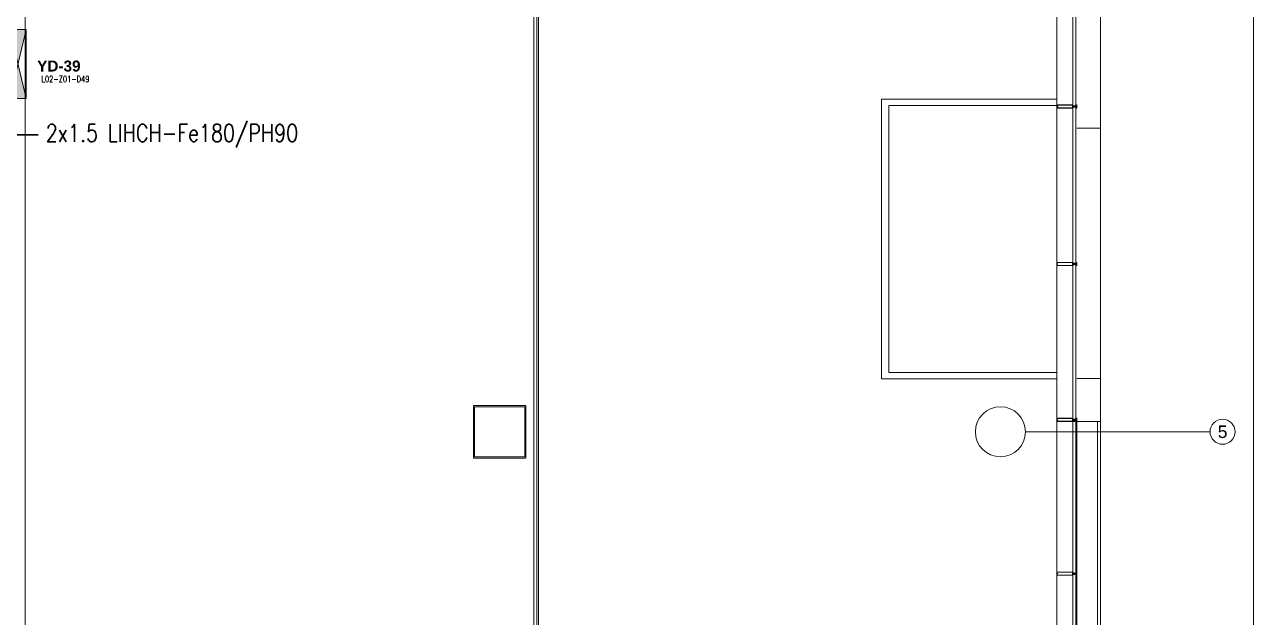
# Model space of a CAD drawing. Extents: x -3709 to 34962, y 0 to 8245.
# Drawn here: x 25477 to 27440, y 2156 to 3103 of the extents above; entities that cross this region are included whole.
import ezdxf
from ezdxf.enums import TextEntityAlignment as Align

# ---------------------------------------------------------------- set-up
doc = ezdxf.new("R2010")
doc.units = 0
for name, pattern in [('DOT2', [0.125, 0, -0.125]), ('Grundrisse$0$AUSGEZOGEN', [2, 1, 1]), ('HIDDEN', [0.375, 0.25, -0.125])]:
    doc.linetypes.add(name, pattern=pattern)
doc.layers.get('0').update_dxf_attribs({"color": 9, "lineweight": 9})
for name, color, linetype, lineweight in [('01', 9, 'Continuous', 9), ('06B', 9, 'Continuous', 9), ('06C', 9, 'Continuous', 9), ('06D', 9, 'Continuous', 9), ('10', 9, 'Continuous', 9), ('10A', 9, 'Continuous', 9), ('14', 9, 'Continuous', 9), ('15', 9, 'Continuous', 9), ('20', 9, 'DOT2', 9), ('24', 9, 'Continuous', 9), ('40A', 9, 'Continuous', 9), ('E-DEDEKTÖR NUMARALARI', 20, 'Continuous', 30), ('E-YAZI', 7, 'Continuous', 30), ('EQ LIST', 7, 'Continuous', 13), ('H-DAMPER', 1, 'Continuous', 13)]:
    doc.layers.add(name, color=color, linetype=linetype, lineweight=lineweight)
doc.styles.add('Arial', font='arial.ttf', dxfattribs={"height": 2.5})
doc.styles.add('E-YAZI', font='txttw.shx')

# ---------------------------------------------------------------- blocks, each defined once
blk = doc.blocks.new('p-kolon-80x80-vw')
at = {"layer": '01'}
blk.add_lwpolyline([(-40, -40), (-40, 40), (40, 40), (40, -40)], close=True, dxfattribs=at)
blk = doc.blocks.new('p-kolon-vw-çelik80')
at = {"layer": '01'}
blk.add_circle((0, 0), 40, dxfattribs=at)
blk = doc.blocks.new('prf-camderzi-20x6-p_1')
at = {"layer": '10A', "linetype": 'Continuous'}
for points in [[(0.2, -2.4), (0.1, -2.3), (0.1, 2.3), (0.2, 2.4), (0.8, 2.4), (0.8, 2.3), (0.9, 2.3), (1.2, 2.4), (1.2, 2.5), (0.1, 2.5), (0, 2.4), (0, 2.3), (0, -2.4), (0.1, -2.5), (0.1, -2.5), (1.2, -2.5), (1.2, -2.4), (0.9, -2.3), (0.8, -2.3), (0.8, -2.4)], [(1.1, 2.1), (1.1, 2), (1.1, 2), (1.2, 2), (1.2, 2.3), (0.8, 2.3), (0.8, 2.2), (0.8, 2.3), (0.7, 2.3), (0.7, 2.3), (0.5, 2.3), (0.4, 2.2), (0.2, 2.1), (0.2, 2.1), (0.2, 2.1), (0.3, 2.1), (0.6, 2.1), (0.7, 2), (0.7, 1.1), (0.8, 1), (0.9, 1), (1, 0.9), (1, 0), (1, 0), (1, 0), (1, -0.9), (0.9, -1), (0.8, -1), (0.7, -1.1), (0.7, -2), (0.6, -2), (0.3, -2), (0.2, -2.1), (0.2, -2.1), (0.2, -2.1), (0.4, -2.2), (0.5, -2.3), (0.7, -2.3), (0.7, -2.3), (0.8, -2.3), (0.8, -2.2), (0.8, -2.2), (1.2, -2.4), (1.2, -2), (1.1, -1.9), (1.1, -1.9), (1.1, -2.1), (0.9, -2.1), (0.8, -2), (0.8, -1.1), (1.1, -1.1), (1.1, -1.2), (1.1, -1.2), (1.2, -1.2), (1.2, 1.2), (1.1, 1.3), (1.1, 1.3), (1.1, 1.1), (0.8, 1.1), (0.8, 2), (0.9, 2.1)], [(6.2, -2.5), (31.9, -2.5), (32, -2.5), (32, -2.4), (32, 2.3), (31.9, 2.5), (31.9, 2.5), (6.2, 2.5), (6.2, 2.3), (6.3, 2.2), (6.4, 2.2), (6.4, 2.3), (6.6, 2.3), (6.6, 1.9), (6.6, 1.9), (6.6, 1.8), (6.6, 1.4), (6.4, 1.4), (6.4, 1.5), (6.3, 1.5), (6.2, 1.4), (6.2, 1.1), (6.4, 1.1), (6.4, 1.2), (6.6, 1.2), (6.6, 0.7), (6.5, 0.5), (6.4, 0.5), (5.3, 0.5), (5.2, 0.5), (5.2, 0.4), (5.3, 0.2), (5.4, 0.2), (5.5, 0.2), (5.6, 0.2), (5.6, 0.2), (5.6, 0.2), (5.8, 0.2), (5.8, 0.2), (5.8, 0.2), (6, 0.2), (6, 0.2), (6, 0.2), (6.1, 0.2), (6.2, 0.2), (6.2, 0.2), (6.3, 0.2), (6.3, 0.2), (6.4, 0.2), (6.4, 0.2), (6.6, 0.1), (6.7, 0), (6.6, -0.1), (6.4, -0.2), (6.3, -0.2), (6.2, -0.2), (6.2, -0.2), (6.1, -0.2), (6.1, -0.2), (6, -0.2), (5.9, -0.2), (5.9, -0.2), (5.9, -0.2), (5.7, -0.2), (5.7, -0.2), (5.7, -0.2), (5.6, -0.2), (5.5, -0.2), (5.5, -0.2), (5.4, -0.2), (5.3, -0.3), (5.2, -0.4), (5.2, -0.5), (5.3, -0.5), (6.4, -0.5), (6.5, -0.6), (6.6, -0.6), (6.6, -1.2), (6.4, -1.2), (6.4, -1.1), (6.2, -1.1), (6.2, -1.5), (6.3, -1.5), (6.4, -1.5), (6.4, -1.4), (6.6, -1.4), (6.6, -1.9), (6.6, -1.9), (6.6, -1.9), (6.6, -2.4), (6.4, -2.4), (6.4, -2.2), (6.3, -2.2), (6.2, -2.3)]]:
    blk.add_lwpolyline(points, close=True, dxfattribs=at)
at = {"layer": '10A', "linetype": 'Grundrisse$0$AUSGEZOGEN'}
for points in [[(5.2, -0.5), (5.2, -0.3), (5.3, -0.2), (5.4, -0.2), (5.6, -0.2), (5.8, -0.2), (5.8, -0.2), (5.9, -0.2), (5.9, -0.2), (5.9, -0.2), (6.1, -0.2), (6.2, -0.2), (6.2, -0.2), (6.4, -0.1), (6.4, 0), (6.4, 0.1), (6.2, 0.2), (6.2, 0.2), (6.1, 0.2), (5.9, 0.2), (5.9, 0.2), (5.9, 0.2), (5.8, 0.2), (5.8, 0.2), (5.6, 0.2), (5.4, 0.2), (5.3, 0.2), (5.2, 0.3), (5.2, 0.5), (2.4, 0.5), (2.3, 0.5), (2.1, 0.4), (2, 0.4), (2, 0.4), (2, 0.5), (2, 0.5), (2, 0.5), (1.4, 0.5), (1.3, 0.4), (1.4, 0.3), (1.5, 0.3), (1.5, 0.3), (1.5, 0.4), (1.8, 0.4), (1.9, 0.3), (2.2, 0), (2.2, 0), (2.2, 0), (1.9, -0.3), (1.8, -0.4), (1.5, -0.4), (1.5, -0.3), (1.5, -0.3), (1.4, -0.3), (1.3, -0.4), (1.4, -0.5), (1.4, -0.5), (2, -0.5), (2, -0.5), (2, -0.4), (2, -0.4), (2.1, -0.4), (2.3, -0.5), (2.4, -0.5)], [(2.8, 0.9), (2.8, 0.9), (2.7, 0.5), (2.8, 0.5), (2.9, 0.5), (2.9, 0.6), (2.9, 0.9), (3, 1), (3.1, 1.1), (3.4, 1.1), (3.5, 1.1), (3.5, 1.2), (3.4, 1.2), (3.1, 1.2), (3.1, 1.2), (3, 1.2), (3, 1.2), (3, 1.1), (2.9, 1.1), (2.9, 1.1), (2.8, 1), (2.8, 1)], [(3.7, 0.9), (3.7, 0.9), (3.6, 0.5), (3.7, 0.5), (3.8, 0.5), (3.8, 0.6), (3.8, 0.9), (3.9, 1), (4, 1.1), (4.3, 1.1), (4.3, 1.1), (4.4, 1.2), (4.3, 1.2), (4, 1.2), (4, 1.2), (3.9, 1.2), (3.9, 1.2), (3.8, 1.1), (3.8, 1.1), (3.8, 1.1), (3.7, 1), (3.7, 1)], [(4.6, 0.9), (4.5, 0.9), (4.5, 0.5), (4.6, 0.5), (4.7, 0.5), (4.7, 0.6), (4.7, 0.9), (4.8, 1), (4.9, 1.1), (5.2, 1.1), (5.2, 1.1), (5.2, 1.2), (5.2, 1.2), (4.9, 1.2), (4.9, 1.2), (4.8, 1.2), (4.8, 1.2), (4.7, 1.1), (4.7, 1.1), (4.6, 1.1), (4.6, 1), (4.6, 1)], [(2.8, -0.9), (2.8, -0.9), (2.7, -0.5), (2.8, -0.5), (2.9, -0.6), (2.9, -0.6), (2.9, -0.9), (3, -1), (3.1, -1.1), (3.4, -1.1), (3.5, -1.1), (3.5, -1.1), (3.4, -1.2), (3.1, -1.2), (3.1, -1.2), (3, -1.2), (3, -1.1), (3, -1.1), (2.9, -1.1), (2.9, -1.1), (2.8, -1), (2.8, -1)], [(3.7, -0.9), (3.7, -0.9), (3.6, -0.5), (3.7, -0.5), (3.8, -0.6), (3.8, -0.6), (3.8, -0.9), (3.9, -1), (4, -1.1), (4.3, -1.1), (4.3, -1.1), (4.4, -1.1), (4.3, -1.2), (4, -1.2), (4, -1.2), (3.9, -1.2), (3.9, -1.1), (3.8, -1.1), (3.8, -1.1), (3.8, -1.1), (3.7, -1), (3.7, -1)], [(4.6, -0.9), (4.5, -0.9), (4.5, -0.5), (4.6, -0.5), (4.7, -0.6), (4.7, -0.6), (4.7, -0.9), (4.8, -1), (4.9, -1.1), (5.2, -1.1), (5.2, -1.1), (5.2, -1.1), (5.2, -1.2), (4.9, -1.2), (4.9, -1.2), (4.8, -1.2), (4.8, -1.1), (4.7, -1.1), (4.7, -1.1), (4.6, -1.1), (4.6, -1), (4.6, -1)]]:
    blk.add_lwpolyline(points, close=True, dxfattribs=at)
at = {"layer": '10A', "linetype": 'Continuous'}
blk.add_lwpolyline([(6.8, -2.3), (6.8, 2.3), (31.8, 2.3), (31.8, 0.2), (31.7, 0.1), (31.3, 0.1), (31.2, 0.2), (31.2, 0.2), (31.2, 0.3), (31.1, 0.3), (31.1, 0.3), (31, 0.4), (31, 0.4), (31, 0.4), (30.9, 0.4), (30.8, 0.5), (30.8, 0.5), (30.7, 0.5), (30.7, 0.4), (30.6, 0.4), (30.6, 0.4), (30.5, 0.4), (30.5, 0.3), (30.4, 0.3), (30.4, 0.2), (30.5, 0.1), (30.7, 0.1), (30.7, 0.2), (30.7, 0.2), (30.8, 0.2), (30.9, 0.2), (30.9, 0.2), (30.9, 0.1), (31, 0.1), (31, 0), (31, -0.1), (30.9, -0.1), (30.9, -0.1), (30.9, -0.2), (30.8, -0.2), (30.7, -0.2), (30.7, -0.1), (30.7, -0.1), (30.6, -0.1), (30.5, -0.1), (30.4, -0.2), (30.4, -0.3), (30.5, -0.3), (30.5, -0.3), (30.6, -0.4), (30.6, -0.4), (30.7, -0.4), (30.7, -0.4), (30.8, -0.4), (30.8, -0.4), (30.9, -0.4), (31, -0.4), (31, -0.4), (31, -0.4), (31.1, -0.3), (31.1, -0.3), (31.2, -0.2), (31.2, -0.2), (31.2, -0.2), (31.3, -0.1), (31.7, -0.1), (31.8, -0.1), (31.8, -2.3), (6.8, -2.3)], dxfattribs=at)
blk = doc.blocks.new('p-cephe-birincikat-onkisim')
at = {"layer": '06B'}
for points in [[(-70, -1008.8), (-350, -1008.8), (-350, -1455.2), (-70, -1455.2)], [(-70, -1018.8), (-338, -1018.8), (-338, -1445.2), (-70, -1445.2)]]:
    blk.add_lwpolyline(points, dxfattribs=at)
at = {"layer": '06D'}
for points in [[(-70, -3732), (-70, -48)], [(0, -1523.5), (0, -3732)]]:
    blk.add_lwpolyline(points, dxfattribs=at)
blk.add_lwpolyline([(-5, -2010.5), (-38, -2010.5), (-38, -1523.5), (-5, -1523.5)], close=True, dxfattribs=at)
at = {"layer": '10'}
blk.add_lwpolyline([(0, -780.5), (-70, -780.5), (-70, -1523.5), (0, -1523.5)], close=True, dxfattribs=at)
at = {"layer": '15', "linetype": 'Continuous'}
for points in [[(-44, -1019.5), (-39.5, -1019.5), (-39.5, -784), (-44, -784)], [(-44, -1021.5), (-39.5, -1021.5), (-39.5, -1271.1), (-44, -1271.1)], [(-44, -1273), (-39.5, -1273), (-39.5, -1520.1), (-44, -1520.1)], [(-44, -1521.9), (-39.5, -1521.9), (-39.5, -1765.9), (-44, -1765.9)], [(-44, -2012.1), (-39.5, -2012.1), (-39.5, -1767.7), (-44, -1767.7)]]:
    blk.add_lwpolyline(points, close=True, dxfattribs=at)
at = {"layer": '20', "linetype": 'HIDDEN'}
for points in [[(0, -1055), (-38, -1055)], [(0, -1455), (-38, -1455)]]:
    blk.add_lwpolyline(points, dxfattribs=at)
at = {"xscale": -1}
for p in [(-38, -1020.5), (-38, -1272)]:
    blk.add_blockref('prf-camderzi-20x6-p_1', p, dxfattribs=at)
at = {"rotation": 180}
for p in [(-38, -1521), (-38, -1766.8)]:
    blk.add_blockref('prf-camderzi-20x6-p_1', p, dxfattribs=at)
blk = doc.blocks.new('0_aks')
at = {"linetype": 'Continuous'}
blk.add_circle((0, 0), 2, dxfattribs=at)
at = {"style": 'Arial'}
blk.add_attdef('AKS', text='', height=2, dxfattribs=at).set_placement((0, 0), align=Align.MIDDLE_CENTER)
blk = doc.blocks.new('p-aks_vw')
at = {"layer": '24', "ltscale": 2}
blk.add_lwpolyline([(5680, 2140), (5975, 2140)], dxfattribs=at)
at = {"layer": '24', "xscale": 10, "yscale": 10, "zscale": 10}
blk.add_blockref('0_aks', (5995, 2140), dxfattribs=at).add_auto_attribs({'AKS': '5'})
blk = doc.blocks.new('A$C2A2B1EA2')
h = blk.add_hatch(color=256)
h.paths.add_polyline_path([(425, 100), (850, 0), (850, 200)])
h.paths.add_polyline_path([(0, 200), (0, 0), (425, 100)])
for p, q in [((850, 0), (0, 200)), ((850, 200), (0, 0))]:
    blk.add_line(p, q)
blk.add_lwpolyline([(850, 200), (850, 0), (0, 0), (0, 200)], close=True)

msp = doc.modelspace()

# ---------------------------------------------------------------- linework, layer by layer
at = {"layer": '06C'}
msp.add_lwpolyline([(26277.8, 3964.3), (26277.8, 3914.5), (26297.8, 3914.5), (26297.8, 290.4), (26277.8, 290.4), (26277.8, 241.5)], dxfattribs=at)
at = {"layer": '06D'}
msp.add_lwpolyline([(26290.3, 3912), (26295.3, 3912), (26295.3, 1650.5), (26290.3, 1650.5)], close=True, dxfattribs=at)
at = {"layer": '14'}
msp.add_lwpolyline([(26297.8, 3992.5), (26297.8, 3970.5), (25477.8, 3970.5), (25477.8, 234.5), (26297.8, 234.5), (26297.8, 212.5)], dxfattribs=at)
msp.add_lwpolyline([(26193.8, 2494.5), (26277.8, 2494.5), (26277.8, 2410.5), (26193.8, 2410.5)], close=True, dxfattribs=at)
at = {"layer": '40A'}
msp.add_lwpolyline([(21065, 4190), (27440.1, 4190), (27440.1, 15), (21065, 15)], close=True, dxfattribs=at)
at = {"layer": 'E-YAZI', "color": 3}
msp.add_line((25498.7, 2926.8), (25395.2, 2926.8), dxfattribs=at)

# ---------------------------------------------------------------- block references
for name, p in [('p-cephe-birincikat-onkisim', (27195.8, 3992.5)), ('p-kolon-80x80-vw', (26235.8, 2452.5)), ('p-kolon-vw-çelik80', (27035.8, 2452.5))]:
    msp.add_blockref(name, p)
at = {"layer": '24'}
msp.add_blockref('p-aks_vw', (21395.8, 312.5), dxfattribs=at)
at = {"layer": 'H-DAMPER', "xscale": 0.1299999999999995, "yscale": 0.1299999999999995, "zscale": 0.1299999999999995, "rotation": 90}
msp.add_blockref('A$C2A2B1EA2', (25479.3, 2984.7), dxfattribs=at)

# ---------------------------------------------------------------- texts
at = {"layer": 'E-DEDEKTÖR NUMARALARI', "style": 'E-YAZI', "width": 0.7}
msp.add_text('L02-Z01-D49', height=10, dxfattribs=at).set_placement((25503.7, 3010.8))
at = {"layer": 'E-YAZI', "color": 3, "style": 'E-YAZI', "width": 0.8}
msp.add_text('2x1.5 LIHCH-Fe180/PH90', height=28, dxfattribs=at).set_placement((25510.7, 2915.8))
at = {"layer": 'EQ LIST', "color": 6, "insert": (25531.6, 3036.5), "char_height": 17.55, "width": 288.049, "attachment_point": 5}
msp.add_mtext('{\\fArial|b1|i0|c162|p34;YD-39}', dxfattribs=at)

doc.saveas('drawing.dxf')
